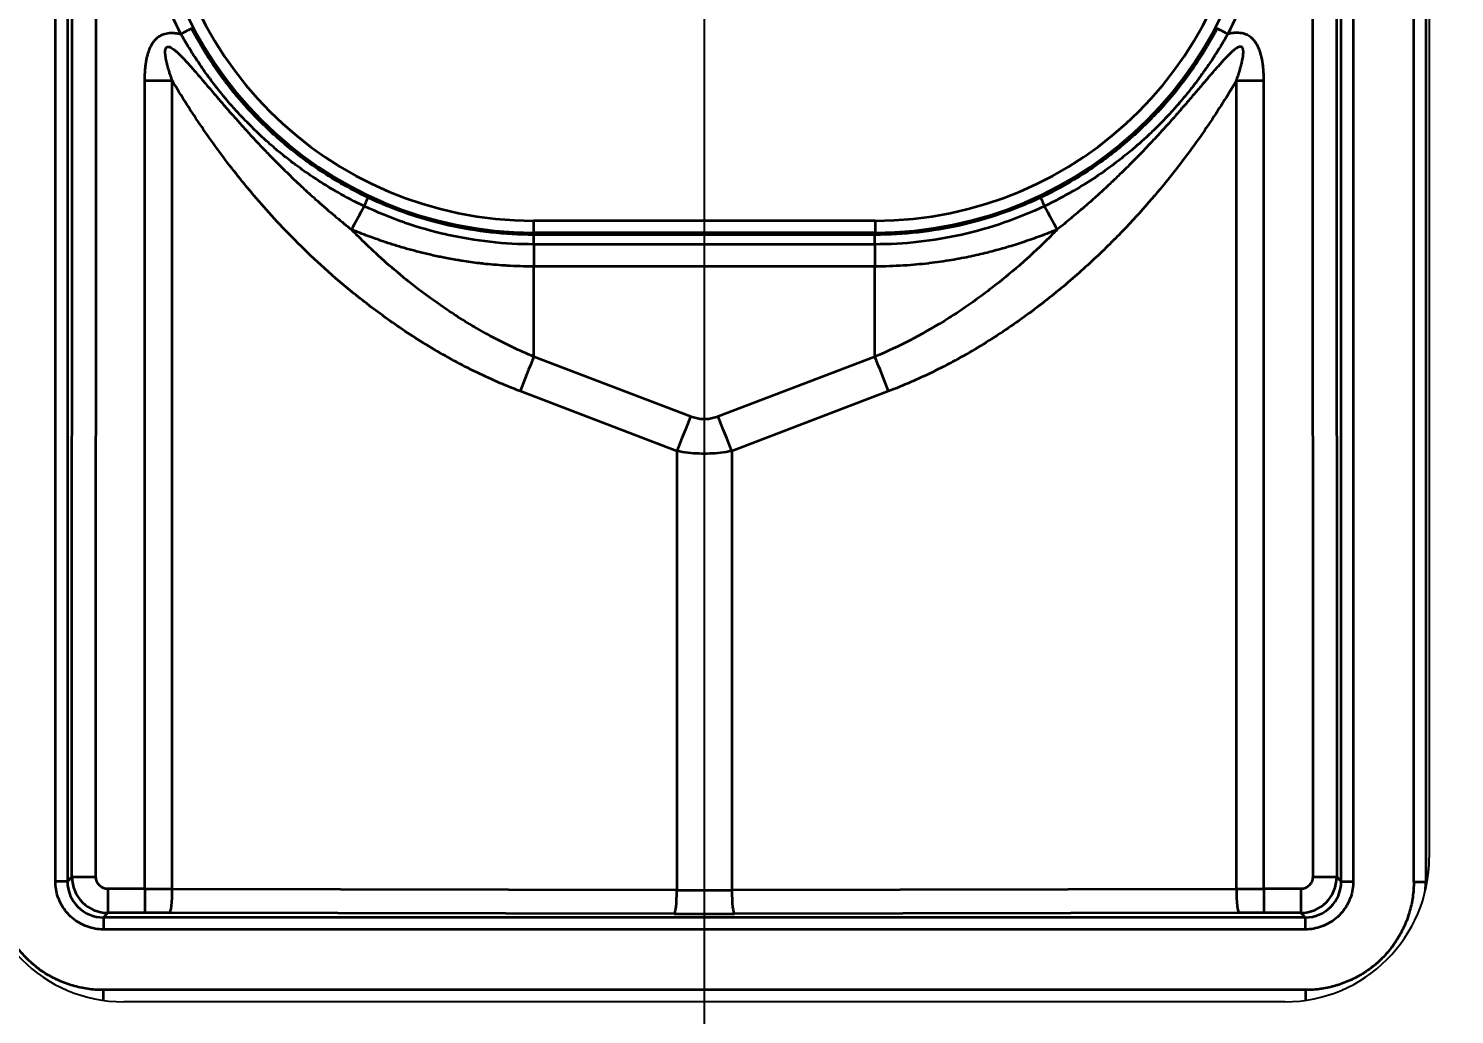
# Model space of a CAD drawing. Header units: millimetres. Extents: x 68 to 2000, y 100 to 2870.
# Drawn here: x 771.3 to 830.6, y 1670.1 to 1711.2 of the extents above; entities that cross this region are included whole.
import ezdxf

# ---------------------------------------------------------------- set-up
doc = ezdxf.new("R2010")
doc.units = ezdxf.units.MM
doc.header["$LTSCALE"] = 10
for name, color, linetype, lineweight in [('_Sichtbarkanten', 7, 'Continuous', 25), ('Bemaßung (ISO)', 7, 'Continuous', 25), ('Sichtbar schmal (ISO)', 7, 'Continuous', 35)]:
    doc.layers.add(name, color=color, linetype=linetype, lineweight=lineweight)
doc.styles.add('Notiztext (DIN)', font='verdana.ttf')
doc.dimstyles.new('Standard (DIN)', dxfattribs={"dimscale": 10, "dimtxt": 2.5, "dimasz": 2.5, "dimexe": 2, "dimexo": 4, "dimgap": 0.5, "dimtad": 1, "dimdec": 1, "dimrnd": 1e-08, "dimtxsty": 'Notiztext (DIN)', "dimcen": 0.09, "dimclrd": 256, "dimclre": 256, "dimclrt": 256, "dimadec": 0, "dimazin": 2, "dimtfac": 1, "dimtmove": 0, "dimatfit": 3, "dimfxl": 0, "dimtolj": 1, "dimtzin": 0, "dimlwd": -1, "dimlwe": -1, "dimarcsym": 0})

# ---------------------------------------------------------------- blocks, each defined once
blk = doc.blocks.new('*D75')
at = {"layer": 'Bemaßung (ISO)', "transparency": 16777216}
for p, q in [((799.429, 1980.97), (799.429, 1440.017)), ((739.279, 1583.67), (739.279, 1440.017)), ((714.279, 1460.017), (689.279, 1460.017)), ((739.279, 1460.017), (764.279, 1460.017)), ((764.279, 1460.017), (774.429, 1460.017)), ((799.429, 1460.017), (774.429, 1460.017)), ((824.429, 1460.017), (849.429, 1460.017))]:
    blk.add_line(p, q, dxfattribs=at)
for points in [[(714.279, 1464.184), (714.279, 1455.85), (739.279, 1460.017)], [(824.429, 1464.184), (824.429, 1455.85), (799.429, 1460.017)]]:
    blk.add_solid(points, dxfattribs=at)
at = {"layer": 'Defpoints', "color": 0, "transparency": 16777216}
for p in [(799.429, 2020.97), (739.279, 1623.67), (799.429, 1460.017)]:
    blk.add_point(p, dxfattribs=at)
at = {"layer": 'Bemaßung (ISO)', "transparency": 16777216, "insert": (749.778, 1491.041), "char_height": 25, "attachment_point": 1, "style": 'Notiztext (DIN)'}
blk.add_mtext('\\A1;60', dxfattribs=at)
blk = doc.blocks.new('*D78')
at = {"layer": 'Bemaßung (ISO)', "transparency": 16777216}
for p, q in [((734.438, 2473.661), (627.204, 2473.661)), ((647.204, 1698.679), (647.204, 2448.661)), ((734.438, 1673.679), (627.204, 1673.679))]:
    blk.add_line(p, q, dxfattribs=at)
for points in [[(643.038, 2448.661), (651.371, 2448.661), (647.204, 2473.661)], [(643.038, 1698.679), (651.371, 1698.679), (647.204, 1673.679)]]:
    blk.add_solid(points, dxfattribs=at)
at = {"layer": 'Defpoints', "color": 0, "transparency": 16777216}
for p in [(647.204, 2473.661), (774.438, 2473.661), (774.438, 1673.679)]:
    blk.add_point(p, dxfattribs=at)
at = {"layer": 'Bemaßung (ISO)', "transparency": 16777216, "insert": (616.063, 2043.037), "char_height": 25, "attachment_point": 1, "rotation": 90, "style": 'Notiztext (DIN)'}
blk.add_mtext('\\A1;800', dxfattribs=at)
blk = doc.blocks.new('*D80')
at = {"layer": 'Bemaßung (ISO)', "transparency": 16777216}
for p, q in [((772.438, 1635.678), (772.438, 1523.393)), ((826.421, 1635.678), (826.421, 1523.393)), ((747.438, 1543.393), (722.438, 1543.393)), ((772.438, 1543.393), (826.421, 1543.393)), ((851.421, 1543.393), (876.421, 1543.393))]:
    blk.add_line(p, q, dxfattribs=at)
for points in [[(747.438, 1547.56), (747.438, 1539.227), (772.438, 1543.393)], [(851.421, 1547.56), (851.421, 1539.227), (826.421, 1543.393)]]:
    blk.add_solid(points, dxfattribs=at)
at = {"layer": 'Defpoints', "color": 0, "transparency": 16777216}
for p in [(772.438, 1675.678), (826.421, 1675.678), (826.421, 1543.393)]:
    blk.add_point(p, dxfattribs=at)
at = {"layer": 'Bemaßung (ISO)', "transparency": 16777216, "insert": (779.97, 1573.914), "char_height": 25, "attachment_point": 1, "style": 'Notiztext (DIN)'}
blk.add_mtext('\\A1;54', dxfattribs=at)

msp = doc.modelspace()

# ---------------------------------------------------------------- linework, layer by layer
at = {"layer": '_Sichtbarkanten'}
for p, q in [((829.579, 2470.67), (829.579, 1676.67)), ((823.579, 1670.67), (775.279, 1670.67))]:
    msp.add_line(p, q, dxfattribs=at)
for centre, start, end in [((775.279, 1676.67), 180, 270), ((823.579, 1676.67), 270, 0)]:
    msp.add_arc(centre, 6, start, end, dxfattribs=at)
at = {"layer": 'Sichtbar schmal (ISO)'}
for p, q in [((772.438, 1675.678), (772.438, 2471.662)), ((772.938, 2471.662), (772.938, 1675.678)), ((825.921, 1675.678), (825.921, 2471.662)), ((826.421, 2471.662), (826.421, 1675.678)), ((828.938, 1675.661), (828.938, 2471.679)), ((829.438, 2471.679), (829.438, 1675.661)), ((773.126, 1675.866), (773.153, 1976.053)), ((774.126, 1675.861), (774.153, 1976.048)), ((824.706, 1976.048), (824.733, 1675.861)), ((825.706, 1976.053), (825.733, 1675.866)), ((776.157, 1675.361), (776.157, 1708.991)), ((777.298, 1675.36), (777.298, 1708.991)), ((821.561, 1675.36), (821.561, 1708.991)), ((822.702, 1675.361), (822.702, 1708.991)), ((806.529, 1703.161), (792.329, 1703.161)), ((792.329, 1703.161), (792.329, 1702.661)), ((806.529, 1703.161), (806.529, 1702.661)), ((792.329, 1702.661), (792.329, 1702.577)), ((806.529, 1702.661), (792.329, 1702.661)), ((806.529, 1702.577), (792.329, 1702.577)), ((806.529, 1702.661), (806.529, 1702.577)), ((806.52, 1702.178), (792.339, 1702.178)), ((792.339, 1702.178), (792.339, 1701.257)), ((806.52, 1702.178), (806.52, 1701.257)), ((806.52, 1701.257), (792.339, 1701.257)), ((792.339, 1697.504), (792.339, 1701.257)), ((806.52, 1697.504), (806.52, 1701.257)), ((798.859, 1695.012), (792.339, 1697.504)), ((806.52, 1697.504), (800, 1695.012)), ((798.288, 1693.576), (791.768, 1696.068)), ((807.09, 1696.068), (800.571, 1693.576)), ((798.288, 1693.576), (798.288, 1675.318)), ((800.571, 1693.576), (800.571, 1675.318)), ((772.938, 1675.678), (772.438, 1675.678)), ((773.126, 1675.866), (772.938, 1675.678)), ((825.921, 1675.678), (825.733, 1675.866)), ((825.921, 1675.678), (826.421, 1675.678)), ((828.938, 1675.661), (829.438, 1675.661)), ((829.438, 1675.661), (829.486, 1675.613)), ((776.157, 1675.361), (774.625, 1675.361)), ((774.625, 1675.361), (774.625, 1674.366)), ((776.157, 1675.361), (776.157, 1674.366)), ((798.288, 1675.318), (777.298, 1675.36)), ((821.561, 1675.36), (800.571, 1675.318)), ((824.233, 1675.361), (822.702, 1675.361)), ((822.702, 1675.361), (822.702, 1674.366)), ((824.233, 1675.361), (824.233, 1674.366)), ((774.625, 1674.366), (774.438, 1674.178)), ((776.157, 1674.366), (774.625, 1674.366)), ((798.174, 1674.323), (777.184, 1674.365)), ((821.675, 1674.365), (800.685, 1674.323)), ((824.233, 1674.366), (822.702, 1674.366)), ((824.421, 1674.178), (824.233, 1674.366)), ((824.421, 1674.178), (774.438, 1674.178)), ((774.438, 1674.178), (774.438, 1673.679)), ((824.421, 1674.178), (824.421, 1673.679)), ((824.421, 1673.679), (774.438, 1673.679)), ((824.439, 1671.161), (774.42, 1671.161)), ((774.42, 1671.161), (774.42, 1670.732)), ((824.439, 1671.161), (824.439, 1670.732))]:
    msp.add_line(p, q, dxfattribs=at)
for centre, radius, start, end in [((792.329, 1718.67), 16.009, 90, 270), ((806.529, 1718.67), 16.009, 270, 90), ((792.329, 1718.67), 15.509, 90, 270), ((806.529, 1718.67), 15.509, 270, 90)]:
    msp.add_arc(centre, radius, start, end, dxfattribs=at)
for centre, major_axis, ratio, start_param, end_param in [((777.661, 1710.924), (0.442, 0.233), 0.004634, 0.017453, 1.568358), ((821.198, 1710.924), (-0.442, 0.233), 0.004631, 4.714833, 6.265732), ((776.157, 1709.043), (-10, 0), 0.005236, 1.570796, 1.685164), ((822.702, 1709.043), (-10, 0), 0.005236, 1.45643, 1.570796), ((785.23, 1703.672), (0.214, 0.452), 0.008952, 4.930063, 6.265731), ((813.629, 1703.672), (-0.214, 0.452), 0.008952, 0.017454, 1.353122), ((786.283, 1705.683), (4.738, 8.806), 0.002481, 4.379443, 4.494548), ((812.576, 1705.683), (4.738, -8.806), 0.002481, 4.93023, 5.045334), ((792.335, 1702.077), (-0.005, 0.5), 0.011389, 4.914052, 6.265594), ((792.339, 1696.042), (1.785, 4.67), 0.108522, 1.294198, 1.606695), ((806.52, 1696.042), (-1.785, 4.67), 0.108522, 4.67649, 4.988987), ((798.859, 1693.55), (1.785, 4.67), 0.108522, 1.294198, 1.606695), ((800, 1693.55), (-1.785, 4.67), 0.108522, 4.67649, 4.988987), ((774.438, 1675.679), (-1.068, -1.054), 0.999497, 5.504308, 7.074794), ((774.126, 1675.866), (-1, 0), 0.005236, 0.017454, 1.570797), ((774.626, 1675.866), (-0.971, 1.143), 0.999883, 0.866451, 2.437004), ((824.233, 1675.866), (-0.971, -1.143), 0.999883, 0.704588, 2.275142), ((824.42, 1675.679), (-1.061, 1.061), 0.999492, 2.356403, 3.926894), ((824.733, 1675.866), (1, 0), 0.005236, 4.712389, 6.265732), ((824.437, 1675.662), (-3.537, 3.536), 0.999752, 3.859546, 3.926745), ((776.157, 1675.209), (-9.998, 0), 0.015185, 4.597998, 4.712389), ((777.184, 1675.365), (-0.002, -1), 0.11413, 0.017568, 1.565823), ((798.174, 1675.323), (-0.002, -1), 0.11413, 0.017568, 1.565823), ((799.429, 1675.513), (-9.997, 0), 0.01972, 1.456394, 1.685199), ((800.685, 1675.323), (0.002, -1), 0.11413, 4.717362, 6.265617), ((822.702, 1675.209), (-9.998, 0), 0.015186, 4.712389, 4.82678), ((821.675, 1675.365), (0.002, -1), 0.11413, 4.717362, 6.265617), ((776.157, 1674.209), (-8.998, 0), 0.017452, 4.597994, 4.712388), ((799.429, 1674.514), (-10.997, 0), 0.017452, 1.4564, 1.685193), ((822.702, 1674.209), (-8.998, 0), 0.017452, 4.71239, 4.826784)]:
    msp.add_ellipse(centre, major_axis=major_axis, ratio=ratio, start_param=start_param, end_param=end_param, dxfattribs=at)
for points in [[(777.661, 1710.927), (777.381, 1711.456), (776.883, 1712.538), (776.312, 1714.239), (775.928, 1715.989), (775.734, 1717.771), (775.734, 1719.564), (775.927, 1721.346), (776.31, 1723.096), (776.88, 1724.797), (777.378, 1725.88), (777.658, 1726.409)], [(776.157, 1708.991), (776.157, 1709.066), (776.159, 1709.213), (776.171, 1709.416), (776.189, 1709.606), (776.214, 1709.784), (776.247, 1709.949), (776.286, 1710.101), (776.332, 1710.243), (776.385, 1710.373), (776.445, 1710.491), (776.513, 1710.596), (776.586, 1710.687), (776.663, 1710.764), (776.746, 1710.828), (776.836, 1710.882), (776.937, 1710.926), (777.054, 1710.959), (777.186, 1710.977), (777.332, 1710.979), (777.492, 1710.963), (777.603, 1710.941), (777.661, 1710.927)], [(821.561, 1708.991), (821.38, 1708.685), (821.002, 1708.068), (820.4, 1707.149), (819.727, 1706.189), (818.954, 1705.167), (818.057, 1704.073), (817.003, 1702.899), (815.757, 1701.647), (814.299, 1700.348), (812.643, 1699.063), (810.819, 1697.86), (808.914, 1696.827), (807.695, 1696.299), (807.09, 1696.068)], [(774.625, 1675.361), (774.592, 1675.361), (774.528, 1675.367), (774.433, 1675.396), (774.346, 1675.442), (774.27, 1675.505), (774.207, 1675.581), (774.161, 1675.668), (774.132, 1675.763), (774.126, 1675.828), (774.126, 1675.861)], [(824.733, 1675.861), (824.733, 1675.828), (824.727, 1675.763), (824.698, 1675.668), (824.652, 1675.581), (824.589, 1675.505), (824.513, 1675.442), (824.426, 1675.396), (824.331, 1675.367), (824.267, 1675.361), (824.233, 1675.361)]]:
    msp.add_open_spline(points, degree=3, dxfattribs=at)
for points, knots in [([(821.201, 1726.409), (821.48, 1725.88), (821.979, 1724.797), (822.549, 1723.096), (822.932, 1721.346), (823.125, 1719.564), (823.125, 1717.771), (822.931, 1715.989), (822.547, 1714.239), (821.976, 1712.538), (821.478, 1711.456), (821.198, 1710.927)], [0, 0, 0, 0, 0.1111111, 0.2222222, 0.3333333, 0.4444444, 0.5555556, 0.6666667, 0.7777778, 0.8888889, 1, 1, 1, 1]), ([(785.444, 1704.124), (785.039, 1704.316), (784.663, 1704.515), (784.316, 1704.714), (783.97, 1704.913), (783.652, 1705.112), (783.358, 1705.31), (783.064, 1705.508), (782.792, 1705.704), (782.54, 1705.897), (782.289, 1706.09), (782.057, 1706.28), (781.841, 1706.465), (781.625, 1706.651), (781.425, 1706.833), (781.24, 1707.01), (781.054, 1707.187), (780.882, 1707.359), (780.721, 1707.526), (780.561, 1707.694), (780.412, 1707.856), (780.272, 1708.014), (780.133, 1708.172), (780.004, 1708.325), (779.883, 1708.473), (779.762, 1708.621), (779.649, 1708.764), (779.543, 1708.902), (779.438, 1709.041), (779.339, 1709.175), (779.247, 1709.304), (779.154, 1709.434), (779.068, 1709.558), (778.987, 1709.679), (778.906, 1709.799), (778.83, 1709.915), (778.759, 1710.027), (778.688, 1710.139), (778.622, 1710.246), (778.56, 1710.349), (778.498, 1710.452), (778.44, 1710.55), (778.386, 1710.644), (778.332, 1710.739), (778.282, 1710.828), (778.235, 1710.913), (778.188, 1710.999), (778.144, 1711.08), (778.103, 1711.157)], [0, 0, 0, 0, 0.0625, 0.0625, 0.0625, 0.125, 0.125, 0.125, 0.1875, 0.1875, 0.1875, 0.25, 0.25, 0.25, 0.3125, 0.3125, 0.3125, 0.375, 0.375, 0.375, 0.4375, 0.4375, 0.4375, 0.5, 0.5, 0.5, 0.5625, 0.5625, 0.5625, 0.625, 0.625, 0.625, 0.6875, 0.6875, 0.6875, 0.75, 0.75, 0.75, 0.8125, 0.8125, 0.8125, 0.875, 0.875, 0.875, 0.9375, 0.9375, 0.9375, 0.9999999, 0.9999999, 0.9999999, 0.9999999]), ([(820.756, 1711.157), (820.716, 1711.081), (820.672, 1711), (820.625, 1710.915), (820.578, 1710.829), (820.528, 1710.739), (820.473, 1710.645), (820.419, 1710.55), (820.361, 1710.451), (820.298, 1710.347), (820.235, 1710.243), (820.169, 1710.135), (820.097, 1710.023), (820.025, 1709.91), (819.949, 1709.793), (819.867, 1709.672), (819.786, 1709.551), (819.699, 1709.425), (819.605, 1709.295), (819.512, 1709.165), (819.413, 1709.03), (819.307, 1708.891), (819.2, 1708.752), (819.087, 1708.608), (818.965, 1708.459), (818.843, 1708.311), (818.713, 1708.158), (818.574, 1708), (818.434, 1707.842), (818.285, 1707.679), (818.124, 1707.512), (817.963, 1707.344), (817.79, 1707.172), (817.604, 1706.995), (817.418, 1706.819), (817.219, 1706.637), (817.003, 1706.452), (816.787, 1706.267), (816.555, 1706.078), (816.304, 1705.886), (816.053, 1705.694), (815.782, 1705.498), (815.489, 1705.302), (815.196, 1705.105), (814.88, 1704.907), (814.535, 1704.709), (814.191, 1704.512), (813.817, 1704.315), (813.415, 1704.124)], [0.0000001, 0.0000001, 0.0000001, 0.0000001, 0.0625, 0.0625, 0.0625, 0.125, 0.125, 0.125, 0.1875, 0.1875, 0.1875, 0.25, 0.25, 0.25, 0.3125, 0.3125, 0.3125, 0.375, 0.375, 0.375, 0.4375, 0.4375, 0.4375, 0.5, 0.5, 0.5, 0.5625, 0.5625, 0.5625, 0.625, 0.625, 0.625, 0.6875, 0.6875, 0.6875, 0.75, 0.75, 0.75, 0.8125, 0.8125, 0.8125, 0.875, 0.875, 0.875, 0.9375, 0.9375, 0.9375, 1, 1, 1, 1]), ([(785.28, 1703.768), (784.895, 1703.951), (784.535, 1704.141), (784.201, 1704.33), (784.175, 1704.345), (784.148, 1704.361), (784.121, 1704.376), (783.818, 1704.55), (783.536, 1704.724), (783.272, 1704.898), (783.226, 1704.928), (783.181, 1704.958), (783.136, 1704.988), (782.899, 1705.146), (782.677, 1705.304), (782.468, 1705.459), (782.409, 1705.503), (782.35, 1705.546), (782.293, 1705.59), (782.109, 1705.73), (781.935, 1705.869), (781.769, 1706.005), (781.702, 1706.061), (781.635, 1706.117), (781.571, 1706.172), (781.427, 1706.293), (781.291, 1706.413), (781.161, 1706.532), (781.088, 1706.598), (781.017, 1706.663), (780.948, 1706.728), (780.838, 1706.832), (780.732, 1706.934), (780.63, 1707.034), (780.555, 1707.109), (780.482, 1707.182), (780.411, 1707.255), (780.326, 1707.342), (780.244, 1707.428), (780.165, 1707.512), (780.089, 1707.593), (780.015, 1707.673), (779.944, 1707.752), (779.879, 1707.824), (779.817, 1707.894), (779.756, 1707.964), (779.681, 1708.05), (779.608, 1708.135), (779.538, 1708.219), (779.489, 1708.276), (779.442, 1708.333), (779.396, 1708.389), (779.322, 1708.48), (779.251, 1708.569), (779.182, 1708.656), (779.147, 1708.701), (779.112, 1708.745), (779.078, 1708.789), (779.006, 1708.883), (778.937, 1708.974), (778.871, 1709.063), (778.846, 1709.097), (778.821, 1709.131), (778.797, 1709.164), (778.727, 1709.259), (778.661, 1709.353), (778.597, 1709.443), (778.58, 1709.467), (778.564, 1709.49), (778.548, 1709.514), (778.481, 1709.61), (778.417, 1709.704), (778.356, 1709.795), (778.346, 1709.81), (778.337, 1709.824), (778.327, 1709.839), (778.263, 1709.936), (778.202, 1710.029), (778.145, 1710.119), (778.141, 1710.125), (778.137, 1710.132), (778.133, 1710.138), (778.072, 1710.235), (778.014, 1710.327), (777.96, 1710.416), (777.903, 1710.509), (777.85, 1710.598), (777.8, 1710.683), (777.75, 1710.769), (777.704, 1710.85), (777.661, 1710.927)], [0, 0, 0, 0, 0.057856, 0.057856, 0.057856, 0.0625, 0.0625, 0.0625, 0.1157192, 0.1157192, 0.1157192, 0.125, 0.125, 0.125, 0.1737313, 0.1737313, 0.1737313, 0.1875, 0.1875, 0.1875, 0.2318592, 0.2318592, 0.2318592, 0.25, 0.25, 0.25, 0.2900943, 0.2900943, 0.2900943, 0.3125, 0.3125, 0.3125, 0.3484216, 0.3484216, 0.3484216, 0.375, 0.375, 0.375, 0.4068351, 0.4068351, 0.4068351, 0.4375, 0.4375, 0.4375, 0.4653206, 0.4653206, 0.4653206, 0.5, 0.5, 0.5, 0.5238699, 0.5238699, 0.5238699, 0.5625, 0.5625, 0.5625, 0.5824741, 0.5824741, 0.5824741, 0.625, 0.625, 0.625, 0.6410912, 0.6410912, 0.6410912, 0.6875, 0.6875, 0.6875, 0.6996435, 0.6996435, 0.6996435, 0.75, 0.75, 0.75, 0.758167, 0.758167, 0.758167, 0.8125, 0.8125, 0.8125, 0.816255, 0.816255, 0.816255, 0.875, 0.875, 0.875, 0.9372516, 0.9372516, 0.9372516, 0.9999999, 0.9999999, 0.9999999, 0.9999999]), ([(821.198, 1710.927), (821.156, 1710.851), (821.11, 1710.771), (821.06, 1710.686), (821.058, 1710.682), (821.055, 1710.678), (821.053, 1710.674), (821.005, 1710.592), (820.954, 1710.506), (820.899, 1710.416), (820.893, 1710.406), (820.887, 1710.396), (820.881, 1710.386), (820.828, 1710.3), (820.772, 1710.211), (820.713, 1710.117), (820.701, 1710.099), (820.69, 1710.081), (820.678, 1710.063), (820.622, 1709.975), (820.563, 1709.885), (820.5, 1709.791), (820.481, 1709.763), (820.463, 1709.736), (820.444, 1709.708), (820.385, 1709.62), (820.322, 1709.529), (820.257, 1709.436), (820.23, 1709.398), (820.203, 1709.36), (820.176, 1709.321), (820.114, 1709.234), (820.049, 1709.145), (819.981, 1709.054), (819.944, 1709.004), (819.907, 1708.954), (819.868, 1708.904), (819.804, 1708.819), (819.737, 1708.732), (819.667, 1708.644), (819.618, 1708.581), (819.567, 1708.518), (819.515, 1708.454), (819.449, 1708.372), (819.381, 1708.29), (819.31, 1708.205), (819.245, 1708.128), (819.178, 1708.05), (819.109, 1707.971), (819.042, 1707.894), (818.973, 1707.816), (818.902, 1707.737), (818.817, 1707.644), (818.73, 1707.549), (818.638, 1707.453), (818.572, 1707.383), (818.504, 1707.312), (818.434, 1707.24), (818.325, 1707.129), (818.211, 1707.016), (818.092, 1706.9), (818.028, 1706.838), (817.962, 1706.776), (817.895, 1706.713), (817.755, 1706.582), (817.608, 1706.449), (817.453, 1706.314), (817.394, 1706.262), (817.334, 1706.21), (817.272, 1706.158), (817.094, 1706.007), (816.905, 1705.853), (816.704, 1705.697), (816.654, 1705.657), (816.603, 1705.618), (816.551, 1705.579), (816.324, 1705.406), (816.082, 1705.232), (815.823, 1705.055), (815.786, 1705.03), (815.749, 1705.005), (815.711, 1704.98), (815.426, 1704.789), (815.12, 1704.597), (814.788, 1704.405), (814.769, 1704.394), (814.749, 1704.383), (814.73, 1704.371), (814.375, 1704.168), (813.992, 1703.965), (813.579, 1703.768)], [0, 0, 0, 0, 0.0625, 0.0625, 0.0625, 0.0654165, 0.0654165, 0.0654165, 0.125, 0.125, 0.125, 0.1314929, 0.1314929, 0.1314929, 0.1875, 0.1875, 0.1875, 0.1982752, 0.1982752, 0.1982752, 0.25, 0.25, 0.25, 0.2650897, 0.2650897, 0.2650897, 0.3125, 0.3125, 0.3125, 0.3317574, 0.3317574, 0.3317574, 0.375, 0.375, 0.375, 0.3984009, 0.3984009, 0.3984009, 0.4375, 0.4375, 0.4375, 0.4650881, 0.4650881, 0.4650881, 0.5, 0.5, 0.5, 0.5318572, 0.5318572, 0.5318572, 0.5625, 0.5625, 0.5625, 0.5987144, 0.5987144, 0.5987144, 0.625, 0.625, 0.625, 0.6656738, 0.6656738, 0.6656738, 0.6875, 0.6875, 0.6875, 0.7327477, 0.7327477, 0.7327477, 0.75, 0.75, 0.75, 0.7999678, 0.7999678, 0.7999678, 0.8125, 0.8125, 0.8125, 0.8671806, 0.8671806, 0.8671806, 0.875, 0.875, 0.875, 0.9340318, 0.9340318, 0.9340318, 0.9375, 0.9375, 0.9375, 0.9999996, 0.9999996, 0.9999996, 0.9999996]), ([(822.702, 1708.991), (822.702, 1709.068), (822.701, 1709.143), (822.698, 1709.215), (822.696, 1709.287), (822.692, 1709.356), (822.686, 1709.423), (822.681, 1709.489), (822.675, 1709.553), (822.667, 1709.615), (822.66, 1709.678), (822.651, 1709.737), (822.641, 1709.795), (822.631, 1709.853), (822.62, 1709.908), (822.608, 1709.962), (822.595, 1710.015), (822.582, 1710.067), (822.567, 1710.116), (822.553, 1710.165), (822.537, 1710.213), (822.52, 1710.258), (822.503, 1710.303), (822.484, 1710.347), (822.465, 1710.388), (822.445, 1710.43), (822.424, 1710.469), (822.402, 1710.506), (822.38, 1710.544), (822.357, 1710.579), (822.332, 1710.611), (822.308, 1710.644), (822.283, 1710.674), (822.257, 1710.701), (822.231, 1710.729), (822.204, 1710.754), (822.177, 1710.777), (822.15, 1710.8), (822.122, 1710.821), (822.092, 1710.839), (822.063, 1710.858), (822.033, 1710.875), (822.001, 1710.89), (821.969, 1710.906), (821.934, 1710.92), (821.897, 1710.931), (821.86, 1710.943), (821.82, 1710.953), (821.779, 1710.961), (821.737, 1710.969), (821.693, 1710.974), (821.647, 1710.976), (821.602, 1710.978), (821.555, 1710.978), (821.506, 1710.975), (821.458, 1710.972), (821.408, 1710.967), (821.356, 1710.959), (821.305, 1710.95), (821.252, 1710.94), (821.198, 1710.927)], [0, 0, 0, 0, 0.05, 0.05, 0.05, 0.1, 0.1, 0.1, 0.15, 0.15, 0.15, 0.2, 0.2, 0.2, 0.25, 0.25, 0.25, 0.3, 0.3, 0.3, 0.35, 0.35, 0.35, 0.4, 0.4, 0.4, 0.45, 0.45, 0.45, 0.5, 0.5, 0.5, 0.55, 0.55, 0.55, 0.6, 0.6, 0.6, 0.65, 0.65, 0.65, 0.7, 0.7, 0.7, 0.75, 0.75, 0.75, 0.8, 0.8, 0.8, 0.85, 0.85, 0.85, 0.9, 0.9, 0.9, 0.95, 0.95, 0.95, 1, 1, 1, 1]), ([(777.298, 1708.991), (777.275, 1709.056), (777.253, 1709.119), (777.234, 1709.179), (777.214, 1709.239), (777.195, 1709.296), (777.178, 1709.351), (777.161, 1709.406), (777.146, 1709.459), (777.131, 1709.51), (777.13, 1709.513), (777.129, 1709.517), (777.128, 1709.52), (777.115, 1709.567), (777.103, 1709.612), (777.092, 1709.656), (777.08, 1709.702), (777.07, 1709.747), (777.061, 1709.789), (777.051, 1709.831), (777.043, 1709.871), (777.036, 1709.909), (777.03, 1709.947), (777.024, 1709.983), (777.02, 1710.018), (777.015, 1710.052), (777.012, 1710.084), (777.01, 1710.113), (777.008, 1710.143), (777.008, 1710.171), (777.008, 1710.196), (777.009, 1710.221), (777.011, 1710.244), (777.014, 1710.264), (777.017, 1710.284), (777.021, 1710.302), (777.027, 1710.318), (777.032, 1710.333), (777.039, 1710.347), (777.046, 1710.358), (777.054, 1710.369), (777.063, 1710.378), (777.073, 1710.384), (777.083, 1710.391), (777.094, 1710.396), (777.108, 1710.399), (777.121, 1710.401), (777.136, 1710.401), (777.153, 1710.399), (777.17, 1710.396), (777.19, 1710.39), (777.211, 1710.381), (777.233, 1710.372), (777.256, 1710.36), (777.282, 1710.344), (777.308, 1710.328), (777.336, 1710.308), (777.366, 1710.285), (777.396, 1710.262), (777.428, 1710.236), (777.462, 1710.206), (777.496, 1710.177), (777.531, 1710.145), (777.567, 1710.11), (777.604, 1710.075), (777.642, 1710.037), (777.681, 1709.997), (777.713, 1709.964), (777.746, 1709.929), (777.781, 1709.893), (777.788, 1709.885), (777.796, 1709.877), (777.804, 1709.868), (777.846, 1709.823), (777.89, 1709.775), (777.936, 1709.724), (777.982, 1709.674), (778.03, 1709.62), (778.08, 1709.563), (778.13, 1709.507), (778.182, 1709.447), (778.236, 1709.384), (778.291, 1709.321), (778.348, 1709.255), (778.408, 1709.185), (778.468, 1709.116), (778.53, 1709.042), (778.596, 1708.965), (778.603, 1708.956), (778.611, 1708.947), (778.619, 1708.938), (778.678, 1708.869), (778.739, 1708.798), (778.802, 1708.723), (778.874, 1708.638), (778.95, 1708.549), (779.03, 1708.456), (779.11, 1708.363), (779.193, 1708.265), (779.281, 1708.163), (779.331, 1708.105), (779.381, 1708.047), (779.433, 1707.987), (779.475, 1707.939), (779.517, 1707.89), (779.56, 1707.84), (779.658, 1707.727), (779.761, 1707.61), (779.869, 1707.487), (779.978, 1707.365), (780.091, 1707.238), (780.21, 1707.105), (780.224, 1707.091), (780.237, 1707.076), (780.25, 1707.061), (780.357, 1706.943), (780.469, 1706.82), (780.586, 1706.693), (780.718, 1706.55), (780.856, 1706.402), (781.002, 1706.248), (781.03, 1706.219), (781.057, 1706.19), (781.086, 1706.16), (781.207, 1706.033), (781.333, 1705.902), (781.466, 1705.766), (781.628, 1705.601), (781.799, 1705.43), (781.98, 1705.251), (781.983, 1705.249), (781.986, 1705.246), (781.988, 1705.243), (782.173, 1705.062), (782.369, 1704.873), (782.579, 1704.676), (782.708, 1704.554), (782.843, 1704.429), (782.982, 1704.302), (783.069, 1704.223), (783.158, 1704.143), (783.248, 1704.062), (783.486, 1703.85), (783.739, 1703.63), (783.992, 1703.417), (784.038, 1703.378), (784.084, 1703.34), (784.13, 1703.301), (784.337, 1703.129), (784.544, 1702.96), (784.755, 1702.794)], [0, 0, 0, 0, 0.02439, 0.02439, 0.02439, 0.04878, 0.04878, 0.04878, 0.073171, 0.073171, 0.073171, 0.074818, 0.074818, 0.074818, 0.097561, 0.097561, 0.097561, 0.121951, 0.121951, 0.121951, 0.146341, 0.146341, 0.146341, 0.170732, 0.170732, 0.170732, 0.195122, 0.195122, 0.195122, 0.219512, 0.219512, 0.219512, 0.243902, 0.243902, 0.243902, 0.268293, 0.268293, 0.268293, 0.292683, 0.292683, 0.292683, 0.317073, 0.317073, 0.317073, 0.341463, 0.341463, 0.341463, 0.365854, 0.365854, 0.365854, 0.390244, 0.390244, 0.390244, 0.414634, 0.414634, 0.414634, 0.439024, 0.439024, 0.439024, 0.463415, 0.463415, 0.463415, 0.487805, 0.487805, 0.487805, 0.512195, 0.512195, 0.512195, 0.532127, 0.532127, 0.532127, 0.536585, 0.536585, 0.536585, 0.560976, 0.560976, 0.560976, 0.585366, 0.585366, 0.585366, 0.609756, 0.609756, 0.609756, 0.634146, 0.634146, 0.634146, 0.658537, 0.658537, 0.658537, 0.661392, 0.661392, 0.661392, 0.682927, 0.682927, 0.682927, 0.707317, 0.707317, 0.707317, 0.731707, 0.731707, 0.731707, 0.745291, 0.745291, 0.745291, 0.756098, 0.756098, 0.756098, 0.780488, 0.780488, 0.780488, 0.804878, 0.804878, 0.804878, 0.807561, 0.807561, 0.807561, 0.829268, 0.829268, 0.829268, 0.853659, 0.853659, 0.853659, 0.858249, 0.858249, 0.858249, 0.878049, 0.878049, 0.878049, 0.90208, 0.90208, 0.90208, 0.902439, 0.902439, 0.902439, 0.926829, 0.926829, 0.926829, 0.941896, 0.941896, 0.941896, 0.95122, 0.95122, 0.95122, 0.97561, 0.97561, 0.97561, 0.98007, 0.98007, 0.98007, 1, 1, 1, 1]), ([(821.561, 1708.991), (821.585, 1709.06), (821.608, 1709.125), (821.628, 1709.188), (821.649, 1709.25), (821.668, 1709.31), (821.685, 1709.367), (821.703, 1709.424), (821.719, 1709.479), (821.734, 1709.531), (821.748, 1709.584), (821.761, 1709.634), (821.773, 1709.681), (821.785, 1709.729), (821.795, 1709.774), (821.804, 1709.817), (821.814, 1709.86), (821.821, 1709.901), (821.828, 1709.94), (821.834, 1709.978), (821.839, 1710.015), (821.843, 1710.049), (821.847, 1710.083), (821.849, 1710.115), (821.85, 1710.144), (821.851, 1710.173), (821.851, 1710.201), (821.849, 1710.225), (821.847, 1710.249), (821.844, 1710.271), (821.84, 1710.29), (821.836, 1710.309), (821.83, 1710.325), (821.823, 1710.339), (821.816, 1710.353), (821.808, 1710.364), (821.799, 1710.373), (821.79, 1710.382), (821.78, 1710.389), (821.768, 1710.394), (821.757, 1710.398), (821.743, 1710.401), (821.727, 1710.401), (821.712, 1710.4), (821.694, 1710.397), (821.674, 1710.391), (821.654, 1710.385), (821.632, 1710.375), (821.609, 1710.362), (821.605, 1710.361), (821.602, 1710.359), (821.599, 1710.357), (821.578, 1710.345), (821.556, 1710.331), (821.532, 1710.314), (821.528, 1710.312), (821.524, 1710.309), (821.52, 1710.306), (821.496, 1710.289), (821.471, 1710.269), (821.445, 1710.247), (821.44, 1710.244), (821.436, 1710.24), (821.431, 1710.236), (821.404, 1710.213), (821.376, 1710.189), (821.347, 1710.162), (821.342, 1710.157), (821.337, 1710.152), (821.331, 1710.147), (821.302, 1710.12), (821.272, 1710.091), (821.24, 1710.06), (821.234, 1710.053), (821.228, 1710.047), (821.221, 1710.041), (821.19, 1710.009), (821.158, 1709.976), (821.124, 1709.941), (821.117, 1709.934), (821.11, 1709.927), (821.103, 1709.919), (821.07, 1709.884), (821.035, 1709.847), (821, 1709.809), (820.992, 1709.8), (820.984, 1709.791), (820.976, 1709.783), (820.94, 1709.744), (820.904, 1709.703), (820.866, 1709.661), (820.857, 1709.651), (820.848, 1709.641), (820.839, 1709.63), (820.801, 1709.588), (820.761, 1709.543), (820.721, 1709.497), (820.711, 1709.485), (820.7, 1709.473), (820.69, 1709.462), (820.649, 1709.415), (820.607, 1709.366), (820.563, 1709.315), (820.551, 1709.302), (820.54, 1709.288), (820.528, 1709.275), (820.484, 1709.223), (820.438, 1709.17), (820.39, 1709.114), (820.377, 1709.099), (820.364, 1709.084), (820.351, 1709.068), (820.303, 1709.012), (820.253, 1708.954), (820.202, 1708.893), (820.187, 1708.876), (820.172, 1708.858), (820.156, 1708.84), (820.104, 1708.779), (820.051, 1708.716), (819.995, 1708.651), (819.978, 1708.631), (819.961, 1708.611), (819.943, 1708.59), (819.887, 1708.524), (819.829, 1708.455), (819.768, 1708.385), (819.749, 1708.362), (819.729, 1708.339), (819.709, 1708.316), (819.648, 1708.244), (819.584, 1708.17), (819.518, 1708.094), (819.496, 1708.068), (819.474, 1708.042), (819.451, 1708.016), (819.384, 1707.939), (819.315, 1707.859), (819.243, 1707.776), (819.218, 1707.747), (819.192, 1707.718), (819.167, 1707.689), (819.093, 1707.605), (819.017, 1707.519), (818.939, 1707.43), (818.91, 1707.398), (818.881, 1707.365), (818.852, 1707.332), (818.772, 1707.242), (818.689, 1707.15), (818.603, 1707.054), (818.57, 1707.018), (818.537, 1706.982), (818.504, 1706.945), (818.416, 1706.849), (818.325, 1706.75), (818.231, 1706.648), (818.194, 1706.608), (818.156, 1706.567), (818.118, 1706.526), (818.022, 1706.423), (817.923, 1706.317), (817.82, 1706.209), (817.777, 1706.164), (817.734, 1706.119), (817.691, 1706.074), (817.585, 1705.964), (817.476, 1705.852), (817.363, 1705.736), (817.315, 1705.687), (817.266, 1705.637), (817.216, 1705.587), (817.1, 1705.47), (816.98, 1705.351), (816.855, 1705.229), (816.8, 1705.174), (816.744, 1705.119), (816.686, 1705.064), (816.559, 1704.94), (816.427, 1704.814), (816.29, 1704.685), (816.226, 1704.625), (816.161, 1704.564), (816.095, 1704.503), (815.954, 1704.373), (815.808, 1704.239), (815.654, 1704.101), (815.581, 1704.035), (815.506, 1703.968), (815.429, 1703.901), (815.271, 1703.762), (815.105, 1703.619), (814.932, 1703.472), (814.846, 1703.399), (814.757, 1703.325), (814.667, 1703.25), (814.487, 1703.101), (814.3, 1702.949), (814.104, 1702.794)], [0, 0, 0, 0, 0.02439, 0.02439, 0.02439, 0.04878, 0.04878, 0.04878, 0.073171, 0.073171, 0.073171, 0.097561, 0.097561, 0.097561, 0.121951, 0.121951, 0.121951, 0.146341, 0.146341, 0.146341, 0.170732, 0.170732, 0.170732, 0.195122, 0.195122, 0.195122, 0.219512, 0.219512, 0.219512, 0.243902, 0.243902, 0.243902, 0.268293, 0.268293, 0.268293, 0.292683, 0.292683, 0.292683, 0.317073, 0.317073, 0.317073, 0.341463, 0.341463, 0.341463, 0.365854, 0.365854, 0.365854, 0.390244, 0.390244, 0.390244, 0.393518, 0.393518, 0.393518, 0.414634, 0.414634, 0.414634, 0.418112, 0.418112, 0.418112, 0.439024, 0.439024, 0.439024, 0.442703, 0.442703, 0.442703, 0.463415, 0.463415, 0.463415, 0.467296, 0.467296, 0.467296, 0.487805, 0.487805, 0.487805, 0.491893, 0.491893, 0.491893, 0.512195, 0.512195, 0.512195, 0.516493, 0.516493, 0.516493, 0.536585, 0.536585, 0.536585, 0.541088, 0.541088, 0.541088, 0.560976, 0.560976, 0.560976, 0.565682, 0.565682, 0.565682, 0.585366, 0.585366, 0.585366, 0.590276, 0.590276, 0.590276, 0.609756, 0.609756, 0.609756, 0.61487, 0.61487, 0.61487, 0.634146, 0.634146, 0.634146, 0.639465, 0.639465, 0.639465, 0.658537, 0.658537, 0.658537, 0.66406, 0.66406, 0.66406, 0.682927, 0.682927, 0.682927, 0.688655, 0.688655, 0.688655, 0.707317, 0.707317, 0.707317, 0.713249, 0.713249, 0.713249, 0.731707, 0.731707, 0.731707, 0.737844, 0.737844, 0.737844, 0.756098, 0.756098, 0.756098, 0.762438, 0.762438, 0.762438, 0.780488, 0.780488, 0.780488, 0.787032, 0.787032, 0.787032, 0.804878, 0.804878, 0.804878, 0.811627, 0.811627, 0.811627, 0.829268, 0.829268, 0.829268, 0.836222, 0.836222, 0.836222, 0.853659, 0.853659, 0.853659, 0.860817, 0.860817, 0.860817, 0.878049, 0.878049, 0.878049, 0.885411, 0.885411, 0.885411, 0.902439, 0.902439, 0.902439, 0.910011, 0.910011, 0.910011, 0.926829, 0.926829, 0.926829, 0.934609, 0.934609, 0.934609, 0.95122, 0.95122, 0.95122, 0.959197, 0.959197, 0.959197, 0.97561, 0.97561, 0.97561, 0.983776, 0.983776, 0.983776, 1, 1, 1, 1]), ([(791.768, 1696.068), (791.126, 1696.314), (789.859, 1696.867), (787.934, 1697.925), (786.211, 1699.072), (784.735, 1700.211), (783.468, 1701.313), (782.372, 1702.371), (781.421, 1703.375), (780.592, 1704.325), (779.853, 1705.236), (779.171, 1706.138), (778.519, 1707.061), (777.891, 1708.014), (777.492, 1708.663), (777.298, 1708.991)], [0, 0, 0, 0, 0.0769231, 0.1538462, 0.2307692, 0.3076923, 0.3846154, 0.4615385, 0.5384615, 0.6153846, 0.6923077, 0.7692308, 0.8461538, 0.9230769, 0.9999999, 0.9999999, 0.9999999, 0.9999999]), ([(792.329, 1702.577), (791.738, 1702.577), (791.146, 1702.61), (790.557, 1702.675), (789.967, 1702.741), (789.379, 1702.839), (788.8, 1702.969), (788.221, 1703.099), (787.649, 1703.261), (787.089, 1703.454), (786.528, 1703.647), (785.979, 1703.871), (785.444, 1704.124)], [0, 0, 0, 0, 0.25, 0.25, 0.25, 0.5, 0.5, 0.5, 0.75, 0.75, 0.75, 1, 1, 1, 1]), ([(813.415, 1704.124), (812.88, 1703.871), (812.331, 1703.647), (811.771, 1703.455), (811.21, 1703.262), (810.639, 1703.1), (810.06, 1702.969), (809.48, 1702.839), (808.892, 1702.741), (808.303, 1702.675), (807.713, 1702.61), (807.121, 1702.577), (806.529, 1702.577)], [0, 0, 0, 0, 0.25, 0.25, 0.25, 0.5, 0.5, 0.5, 0.75, 0.75, 0.75, 1, 1, 1, 1]), ([(792.339, 1702.178), (791.732, 1702.177), (791.125, 1702.211), (790.521, 1702.278), (789.916, 1702.345), (789.313, 1702.446), (788.719, 1702.579), (788.715, 1702.58), (788.712, 1702.581), (788.708, 1702.582), (788.118, 1702.715), (787.536, 1702.881), (786.965, 1703.079), (786.961, 1703.08), (786.956, 1703.082), (786.952, 1703.083), (786.382, 1703.281), (785.824, 1703.51), (785.28, 1703.768)], [0, 0, 0, 0, 0.25, 0.25, 0.25, 0.5, 0.5, 0.5, 0.501481, 0.501481, 0.501481, 0.75, 0.75, 0.75, 0.751836, 0.751836, 0.751836, 1, 1, 1, 1]), ([(813.579, 1703.768), (813.034, 1703.509), (812.474, 1703.28), (811.903, 1703.082), (811.327, 1702.882), (810.74, 1702.715), (810.145, 1702.581), (809.549, 1702.446), (808.945, 1702.345), (808.339, 1702.278), (807.734, 1702.211), (807.127, 1702.177), (806.52, 1702.178)], [0, 0, 0, 0, 0.248767, 0.248767, 0.248767, 0.499446, 0.499446, 0.499446, 0.749957, 0.749957, 0.749957, 1, 1, 1, 1]), ([(792.339, 1701.257), (791.947, 1701.257), (791.576, 1701.269), (791.228, 1701.289), (791.195, 1701.291), (791.163, 1701.293), (791.131, 1701.295), (790.815, 1701.315), (790.52, 1701.341), (790.24, 1701.372), (790.187, 1701.378), (790.134, 1701.384), (790.082, 1701.39), (789.829, 1701.42), (789.589, 1701.454), (789.359, 1701.49), (789.292, 1701.5), (789.227, 1701.511), (789.161, 1701.522), (788.953, 1701.557), (788.753, 1701.593), (788.56, 1701.632), (788.486, 1701.647), (788.412, 1701.662), (788.339, 1701.678), (788.16, 1701.716), (787.986, 1701.755), (787.816, 1701.796), (787.738, 1701.815), (787.66, 1701.834), (787.584, 1701.853), (787.422, 1701.894), (787.262, 1701.937), (787.104, 1701.981), (787.025, 1702.003), (786.945, 1702.026), (786.865, 1702.049), (786.705, 1702.096), (786.545, 1702.145), (786.385, 1702.197), (786.309, 1702.221), (786.233, 1702.246), (786.157, 1702.271), (785.975, 1702.331), (785.794, 1702.395), (785.613, 1702.46), (785.559, 1702.48), (785.506, 1702.5), (785.452, 1702.52), (785.218, 1702.607), (784.986, 1702.698), (784.755, 1702.794)], [0, 0, 0, 0, 0.1015833, 0.1015833, 0.1015833, 0.1111111, 0.1111111, 0.1111111, 0.2043934, 0.2043934, 0.2043934, 0.2222222, 0.2222222, 0.2222222, 0.3082729, 0.3082729, 0.3082729, 0.3333333, 0.3333333, 0.3333333, 0.4134472, 0.4134472, 0.4134472, 0.4444444, 0.4444444, 0.4444444, 0.5205641, 0.5205641, 0.5205641, 0.5555556, 0.5555556, 0.5555556, 0.6293851, 0.6293851, 0.6293851, 0.6666667, 0.6666667, 0.6666667, 0.7419637, 0.7419637, 0.7419637, 0.7777778, 0.7777778, 0.7777778, 0.8634389, 0.8634389, 0.8634389, 0.8888889, 0.8888889, 0.8888889, 0.9999964, 0.9999964, 0.9999964, 0.9999964]), ([(792.339, 1697.504), (791.744, 1697.752), (791.154, 1698.033), (790.562, 1698.352), (790.499, 1698.386), (790.435, 1698.421), (790.371, 1698.456), (789.843, 1698.748), (789.317, 1699.068), (788.817, 1699.4), (788.696, 1699.48), (788.576, 1699.562), (788.458, 1699.643), (788.031, 1699.939), (787.625, 1700.241), (787.243, 1700.542), (787.084, 1700.669), (786.928, 1700.794), (786.777, 1700.92), (786.467, 1701.177), (786.174, 1701.433), (785.897, 1701.686), (785.717, 1701.85), (785.544, 1702.013), (785.377, 1702.173), (785.159, 1702.384), (784.952, 1702.591), (784.755, 1702.794)], [0, 0, 0, 0, 0.2, 0.2, 0.2, 0.2215193, 0.2215193, 0.2215193, 0.4, 0.4, 0.4, 0.4433487, 0.4433487, 0.4433487, 0.6, 0.6, 0.6, 0.6656176, 0.6656176, 0.6656176, 0.8, 0.8, 0.8, 0.8867383, 0.8867383, 0.8867383, 0.9999968, 0.9999968, 0.9999968, 0.9999968]), ([(814.104, 1702.794), (813.873, 1702.699), (813.642, 1702.607), (813.408, 1702.52), (813.179, 1702.435), (812.948, 1702.353), (812.716, 1702.276), (812.713, 1702.274), (812.709, 1702.273), (812.705, 1702.272), (812.479, 1702.197), (812.252, 1702.125), (812.024, 1702.058), (812.016, 1702.056), (812.007, 1702.053), (811.998, 1702.05), (811.771, 1701.984), (811.544, 1701.921), (811.31, 1701.862), (811.3, 1701.859), (811.29, 1701.857), (811.281, 1701.854), (811.043, 1701.794), (810.8, 1701.737), (810.545, 1701.683), (810.539, 1701.682), (810.532, 1701.68), (810.525, 1701.679), (810.264, 1701.623), (809.991, 1701.571), (809.702, 1701.522), (809.413, 1701.474), (809.107, 1701.429), (808.78, 1701.391), (808.771, 1701.389), (808.761, 1701.388), (808.751, 1701.387), (808.433, 1701.35), (808.095, 1701.318), (807.73, 1701.295), (807.718, 1701.294), (807.706, 1701.294), (807.693, 1701.293), (807.328, 1701.271), (806.935, 1701.257), (806.52, 1701.257)], [0.0000016, 0.0000016, 0.0000016, 0.0000016, 0.1111111, 0.1111111, 0.1111111, 0.2204494, 0.2204494, 0.2204494, 0.2222222, 0.2222222, 0.2222222, 0.3291728, 0.3291728, 0.3291728, 0.3333333, 0.3333333, 0.3333333, 0.4399209, 0.4399209, 0.4399209, 0.4444444, 0.4444444, 0.4444444, 0.5527065, 0.5527065, 0.5527065, 0.5555556, 0.5555556, 0.5555556, 0.6666667, 0.6666667, 0.6666667, 0.7777778, 0.7777778, 0.7777778, 0.7810556, 0.7810556, 0.7810556, 0.8888889, 0.8888889, 0.8888889, 0.8924674, 0.8924674, 0.8924674, 1, 1, 1, 1]), ([(814.104, 1702.794), (814.041, 1702.729), (813.978, 1702.664), (813.913, 1702.599), (813.571, 1702.253), (813.209, 1701.907), (812.824, 1701.561), (812.724, 1701.471), (812.622, 1701.381), (812.518, 1701.291), (812.152, 1700.972), (811.767, 1700.657), (811.369, 1700.351), (811.27, 1700.274), (811.169, 1700.198), (811.068, 1700.123), (810.65, 1699.811), (810.219, 1699.512), (809.78, 1699.229), (809.713, 1699.185), (809.646, 1699.142), (809.578, 1699.1), (809.099, 1698.798), (808.613, 1698.518), (808.134, 1698.265), (808.109, 1698.252), (808.085, 1698.239), (808.06, 1698.227), (807.543, 1697.956), (807.033, 1697.718), (806.529, 1697.508), (806.526, 1697.507), (806.523, 1697.505), (806.52, 1697.504)], [0.0000012, 0.0000012, 0.0000012, 0.0000012, 0.0315925, 0.0315925, 0.0315925, 0.2, 0.2, 0.2, 0.2440656, 0.2440656, 0.2440656, 0.4, 0.4, 0.4, 0.4389825, 0.4389825, 0.4389825, 0.6, 0.6, 0.6, 0.6247469, 0.6247469, 0.6247469, 0.8, 0.8, 0.8, 0.8089993, 0.8089993, 0.8089993, 0.9987928, 0.9987928, 0.9987928, 1, 1, 1, 1]), ([(806.52, 1702.178), (806.52, 1702.222), (806.521, 1702.265), (806.522, 1702.305), (806.522, 1702.345), (806.523, 1702.382), (806.524, 1702.415), (806.524, 1702.449), (806.525, 1702.478), (806.526, 1702.502), (806.526, 1702.525), (806.527, 1702.544), (806.528, 1702.557), (806.528, 1702.57), (806.529, 1702.577), (806.529, 1702.577)], [0, 0, 0, 0, 0.2, 0.2, 0.2, 0.4, 0.4, 0.4, 0.6, 0.6, 0.6, 0.8, 0.8, 0.8, 1, 1, 1, 1]), ([(800, 1695.012), (799.922, 1694.982), (799.767, 1694.935), (799.541, 1694.902), (799.317, 1694.902), (799.091, 1694.935), (798.937, 1694.982), (798.859, 1695.012)], [0.0000019, 0.0000019, 0.0000019, 0.0000019, 0.2, 0.4, 0.6, 0.8, 1, 1, 1, 1]), ([(800.571, 1693.576), (800.415, 1693.546), (800.26, 1693.523), (800.107, 1693.506), (799.955, 1693.488), (799.804, 1693.477), (799.654, 1693.472), (799.504, 1693.466), (799.354, 1693.466), (799.204, 1693.472), (799.054, 1693.477), (798.904, 1693.488), (798.751, 1693.506), (798.599, 1693.523), (798.444, 1693.546), (798.288, 1693.576)], [0.000001, 0.000001, 0.000001, 0.000001, 0.2, 0.2, 0.2, 0.4, 0.4, 0.4, 0.6, 0.6, 0.6, 0.8, 0.8, 0.8, 1, 1, 1, 1]), ([(774.42, 1671.161), (774.206, 1671.161), (773.994, 1671.176), (773.783, 1671.206), (773.572, 1671.237), (773.362, 1671.282), (773.156, 1671.342), (772.953, 1671.402), (772.754, 1671.476), (772.561, 1671.563), (772.368, 1671.651), (772.182, 1671.752), (772.003, 1671.865), (771.998, 1671.869), (771.994, 1671.872), (771.989, 1671.875), (771.815, 1671.986), (771.65, 1672.109), (771.493, 1672.243), (771.487, 1672.249), (771.48, 1672.254), (771.474, 1672.26), (771.32, 1672.393), (771.176, 1672.536), (771.041, 1672.689), (771.034, 1672.697), (771.027, 1672.706), (771.019, 1672.714), (770.888, 1672.866), (770.767, 1673.026), (770.657, 1673.194), (770.649, 1673.206), (770.642, 1673.218), (770.634, 1673.229), (770.527, 1673.395), (770.432, 1673.569), (770.348, 1673.748), (770.34, 1673.763), (770.333, 1673.778), (770.326, 1673.794), (770.244, 1673.975), (770.173, 1674.161), (770.116, 1674.351), (770.111, 1674.366), (770.106, 1674.381), (770.102, 1674.397), (770.044, 1674.593), (770.001, 1674.793), (769.97, 1674.995), (769.969, 1675.004), (769.967, 1675.014), (769.966, 1675.024), (769.936, 1675.235), (769.921, 1675.447), (769.921, 1675.661)], [0, 0, 0, 0, 0.090909, 0.090909, 0.090909, 0.1818, 0.1818, 0.1818, 0.271567, 0.271567, 0.271567, 0.361266, 0.361266, 0.361266, 0.363636, 0.363636, 0.363636, 0.450981, 0.450981, 0.450981, 0.454545, 0.454545, 0.454545, 0.540704, 0.540704, 0.540704, 0.545455, 0.545455, 0.545455, 0.630477, 0.630477, 0.630477, 0.636364, 0.636364, 0.636364, 0.720049, 0.720049, 0.720049, 0.727273, 0.727273, 0.727273, 0.811386, 0.811386, 0.811386, 0.818182, 0.818182, 0.818182, 0.904883, 0.904883, 0.904883, 0.909091, 0.909091, 0.909091, 1, 1, 1, 1]), ([(774.438, 1673.679), (774.323, 1673.679), (774.208, 1673.688), (774.094, 1673.708), (773.98, 1673.728), (773.866, 1673.758), (773.755, 1673.799), (773.645, 1673.839), (773.538, 1673.889), (773.436, 1673.947), (773.335, 1674.006), (773.24, 1674.073), (773.151, 1674.148), (773.062, 1674.222), (772.98, 1674.305), (772.905, 1674.394), (772.83, 1674.483), (772.763, 1674.579), (772.705, 1674.681), (772.646, 1674.782), (772.596, 1674.89), (772.557, 1675), (772.517, 1675.11), (772.487, 1675.224), (772.467, 1675.337), (772.448, 1675.451), (772.438, 1675.564), (772.438, 1675.678)], [0, 0, 0, 0, 0.111111, 0.111111, 0.111111, 0.222222, 0.222222, 0.222222, 0.333333, 0.333333, 0.333333, 0.444444, 0.444444, 0.444444, 0.555556, 0.555556, 0.555556, 0.666667, 0.666667, 0.666667, 0.777778, 0.777778, 0.777778, 0.888889, 0.888889, 0.888889, 1, 1, 1, 1]), ([(826.421, 1675.678), (826.421, 1675.564), (826.411, 1675.451), (826.392, 1675.337), (826.372, 1675.224), (826.342, 1675.11), (826.302, 1675), (826.263, 1674.89), (826.213, 1674.782), (826.154, 1674.681), (826.096, 1674.579), (826.028, 1674.483), (825.954, 1674.394), (825.879, 1674.305), (825.797, 1674.222), (825.708, 1674.148), (825.619, 1674.073), (825.524, 1674.006), (825.422, 1673.947), (825.321, 1673.889), (825.214, 1673.839), (825.104, 1673.799), (824.993, 1673.758), (824.879, 1673.728), (824.765, 1673.708), (824.65, 1673.688), (824.536, 1673.679), (824.421, 1673.679)], [0, 0, 0, 0, 0.111111, 0.111111, 0.111111, 0.222222, 0.222222, 0.222222, 0.333333, 0.333333, 0.333333, 0.444444, 0.444444, 0.444444, 0.555556, 0.555556, 0.555556, 0.666667, 0.666667, 0.666667, 0.777778, 0.777778, 0.777778, 0.888889, 0.888889, 0.888889, 1, 1, 1, 1]), ([(828.938, 1675.661), (828.938, 1675.447), (828.923, 1675.235), (828.893, 1675.024), (828.863, 1674.813), (828.817, 1674.603), (828.757, 1674.397), (828.698, 1674.194), (828.624, 1673.995), (828.536, 1673.802), (828.449, 1673.609), (828.348, 1673.422), (828.234, 1673.244), (828.231, 1673.239), (828.228, 1673.234), (828.225, 1673.229), (828.113, 1673.056), (827.99, 1672.89), (827.856, 1672.734), (827.851, 1672.727), (827.845, 1672.721), (827.84, 1672.714), (827.707, 1672.561), (827.563, 1672.416), (827.411, 1672.282), (827.402, 1672.275), (827.393, 1672.267), (827.385, 1672.26), (827.233, 1672.129), (827.073, 1672.007), (826.905, 1671.897), (826.894, 1671.89), (826.882, 1671.882), (826.87, 1671.875), (826.704, 1671.768), (826.531, 1671.672), (826.352, 1671.588), (826.337, 1671.581), (826.321, 1671.574), (826.305, 1671.567), (826.125, 1671.484), (825.939, 1671.414), (825.749, 1671.356), (825.733, 1671.351), (825.718, 1671.347), (825.703, 1671.342), (825.506, 1671.285), (825.306, 1671.241), (825.105, 1671.211), (825.095, 1671.209), (825.085, 1671.208), (825.075, 1671.206), (824.864, 1671.176), (824.653, 1671.161), (824.439, 1671.161)], [0, 0, 0, 0, 0.090909, 0.090909, 0.090909, 0.181748, 0.181748, 0.181748, 0.271516, 0.271516, 0.271516, 0.361211, 0.361211, 0.361211, 0.363636, 0.363636, 0.363636, 0.450924, 0.450924, 0.450924, 0.454545, 0.454545, 0.454545, 0.540645, 0.540645, 0.540645, 0.545455, 0.545455, 0.545455, 0.63041, 0.63041, 0.63041, 0.636364, 0.636364, 0.636364, 0.719986, 0.719986, 0.719986, 0.727273, 0.727273, 0.727273, 0.811363, 0.811363, 0.811363, 0.818182, 0.818182, 0.818182, 0.904885, 0.904885, 0.904885, 0.909091, 0.909091, 0.909091, 1, 1, 1, 1])]:
    msp.add_open_spline(points, degree=3, knots=knots, dxfattribs=at)

# ---------------------------------------------------------------- dimensions: what is measured, and where the dimension line sits
at = {"layer": 'Bemaßung (ISO)'}
for base, p1, p2, angle, override, picture, middle in [((647.204, 2473.661), (774.438, 1673.679), (774.438, 2473.661), 90, {"dimdec": 1, "dimtp": 0, "dimtm": 0, "dimtdec": 2, "dimtofl": 0, "dimatfit": 1}, '*D78', (647.204, 2073.67)), ((799.429, 1460.017), (739.279, 1623.67), (799.429, 2020.97), 180, {"dimdec": 0, "dimtp": 0, "dimtm": 0, "dimtdec": 0, "dimtofl": 0}, '*D75', (769.354, 1460.017))]:
    dim = msp.add_linear_dim(base=base, p1=p1, p2=p2, angle=angle, dimstyle='Standard (DIN)', override=override, dxfattribs=at)
    dim.commit()
    dim.dimension.update_dxf_attribs({"geometry": picture, "text_midpoint": middle, "dimtype": 160})
dim = msp.add_linear_dim(base=(826.421, 1543.393), p1=(772.438, 1675.678), p2=(826.421, 1675.678), dimstyle='Standard (DIN)', override={"dimdec": 1, "dimtp": 0, "dimtm": 0, "dimtdec": 2, "dimtofl": 1, "dimatfit": 1}, dxfattribs=at)
dim.commit()
dim.dimension.update_dxf_attribs({"geometry": '*D80', "text_midpoint": (799.429, 1543.393), "dimtype": 160})

doc.saveas('drawing.dxf')
